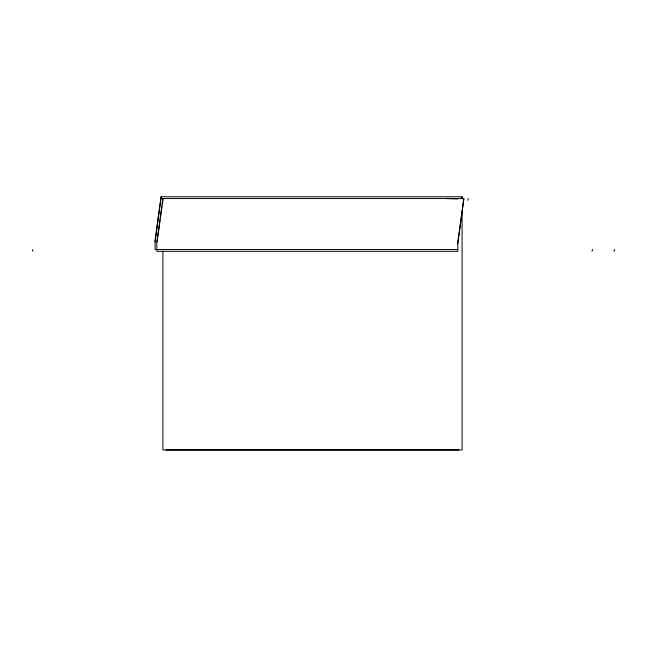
<?xml version="1.0" encoding="UTF-8"?>
<svg xmlns="http://www.w3.org/2000/svg" width="647" height="647" viewBox="0 0 647 647"><rect width="100%" height="100%" fill="white"/><g stroke="black" fill="none" stroke-linecap="round" stroke-linejoin="round"><path stroke-width="0.97" d="M462.079 198.556L462.079 196.761L161.119 196.761L155.086 240.255L155.086 249.524L457.809 249.524M155.086 242.043L161.119 196.761M157.116 241.857L157.528 238.897M157.803 236.915L159.453 225.051M159.72 223.078L160.132 220.109M160.407 218.136L161.37 211.213M161.645 209.24L162.057 206.272M162.332 204.298L162.737 201.33M461.804 198.742L462.079 196.761M161.119 198.556L463.842 198.556L457.809 242.043L457.809 251.319L156.841 251.319L156.841 242.043L162.874 198.556L162.874 200.57M457.809 243.838L463.842 198.556M467.619 200.344L468.242 198.556M591.989 251.319L592.612 249.524M614.027 251.319L614.65 249.524M446.236 198.556L457.688 198.961M32.35 249.524L32.973 251.319M462.079 211.682L462.079 449.964L162.874 449.964L162.874 251.06M458.86 449.964L166.093 449.964"/></g></svg>
